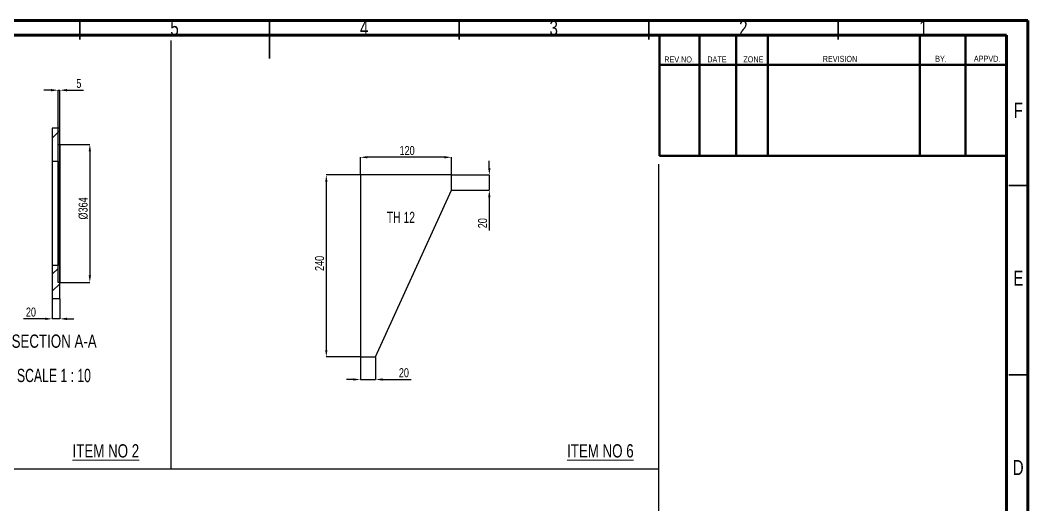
# Model space of a CAD drawing. Header units: millimetres. Extents: x 122 to 2816, y -707 to 556.
# Drawn here: x 2075.7 to 2341.5, y 248.4 to 376.2 of the extents above; entities that cross this region are included whole.
import ezdxf

# ---------------------------------------------------------------- set-up
doc = ezdxf.new("R2010")
doc.units = ezdxf.units.MM
doc.header["$PDSIZE"] = -1
doc.layers.add('FORMAT', color=7, linetype='Continuous')
doc.styles.add('SLDTEXTSTYLE0', font='TXT', dxfattribs={"width": 0.7})
doc.styles.add('SLDTEXTSTYLE10', font='TXT', dxfattribs={"width": 0.6875})
doc.styles.add('SLDTEXTSTYLE7', font='TXT', dxfattribs={"width": 0.75})
doc.dimstyles.new('SLDDIMSTYLE24', dxfattribs={"dimtxt": 2.38125, "dimasz": 1.852083, "dimexe": 0, "dimexo": 0.625, "dimgap": 0.595313, "dimtad": 1, "dimdec": 0, "dimlfac": 5, "dimrnd": 1e-09, "dimzin": 12, "dimtxsty": 'SLDTEXTSTYLE7', "dimsah": 1, "dimcen": 2.5, "dimazin": 3, "dimtfac": 1, "dimtdec": 0, "dimtmove": 0, "dimatfit": 3, "dimfrac": 2, "dimtzin": 12})
doc.dimstyles.new('SLDDIMSTYLE25', dxfattribs={"dimtxt": 2.38125, "dimasz": 1.852083, "dimexe": 0, "dimexo": 0.625, "dimgap": 0.595313, "dimtad": 1, "dimdec": 0, "dimlfac": 5, "dimrnd": 1e-09, "dimzin": 12, "dimtxsty": 'SLDTEXTSTYLE7', "dimsah": 1, "dimcen": 2.5, "dimazin": 3, "dimtfac": 1, "dimtdec": 0, "dimtmove": 0, "dimatfit": 0, "dimfrac": 2, "dimtzin": 12})
doc.dimstyles.new('SLDDIMSTYLE30', dxfattribs={"dimtxt": 2.38125, "dimasz": 1.852083, "dimexe": 0, "dimexo": 0.625, "dimgap": 0.595313, "dimtad": 1, "dimdec": 0, "dimlfac": 10, "dimrnd": 1e-09, "dimzin": 12, "dimtxsty": 'SLDTEXTSTYLE7', "dimsah": 1, "dimcen": 2.5, "dimazin": 3, "dimtfac": 1, "dimtdec": 0, "dimtmove": 0, "dimatfit": 0, "dimfrac": 2, "dimtzin": 12})
doc.dimstyles.new('SLDDIMSTYLE31', dxfattribs={"dimtxt": 2.38125, "dimasz": 1.852083, "dimexe": 0, "dimexo": 0.625, "dimgap": 0.595313, "dimtad": 1, "dimdec": 0, "dimlfac": 10, "dimrnd": 1e-09, "dimzin": 12, "dimtxsty": 'SLDTEXTSTYLE7', "dimsah": 1, "dimcen": 2.5, "dimazin": 3, "dimtfac": 1, "dimtdec": 0, "dimtmove": 0, "dimatfit": 3, "dimfrac": 2, "dimtzin": 12})
pattern_1 = [(45, (1926.496, 84.123), (-6.7352, 6.7352), []), (45, (1930.986, 84.123), (-6.7352, 6.7352), [])]

# ---------------------------------------------------------------- blocks, each defined once
blk = doc.blocks.new('*D1156')
at = {"layer": 'Defpoints', "color": 0}
for p in [(2165.47, 335.39), (2156.48, 287.39), (2165.47, 287.39)]:
    blk.add_point(p, dxfattribs=at)
at = {"layer": 'FORMAT', "color": 0, "lineweight": -2}
for p, q in [((2165.41, 335.39), (2156.48, 335.39)), ((2156.48, 333.53), (2156.48, 289.24)), ((2165.41, 287.39), (2156.48, 287.39))]:
    blk.add_line(p, q, dxfattribs=at)
at = {"layer": 'FORMAT', "color": 0}
for points in [[(2156.17, 333.53), (2156.79, 333.53), (2156.48, 335.39)], [(2156.17, 289.24), (2156.79, 289.24), (2156.48, 287.39)]]:
    blk.add_solid(points, dxfattribs=at)
at = {"layer": 'FORMAT', "color": 0, "insert": (2153.5, 312.06), "char_height": 2.381, "attachment_point": 2, "rotation": 90, "style": 'SLDTEXTSTYLE7'}
blk.add_mtext('\\A1;240', dxfattribs=at)
blk = doc.blocks.new('*D1157')
at = {"layer": 'Defpoints', "color": 0}
for p in [(2165.47, 340.06), (2165.47, 335.39), (2189.47, 335.39)]:
    blk.add_point(p, dxfattribs=at)
at = {"layer": 'FORMAT', "color": 0, "lineweight": -2}
for p, q in [((2165.47, 335.45), (2165.47, 340.06)), ((2187.62, 340.06), (2167.32, 340.06)), ((2189.47, 335.45), (2189.47, 340.06))]:
    blk.add_line(p, q, dxfattribs=at)
at = {"layer": 'FORMAT', "color": 0}
for points in [[(2167.32, 340.37), (2167.32, 339.76), (2165.47, 340.06)], [(2187.62, 340.37), (2187.62, 339.76), (2189.47, 340.06)]]:
    blk.add_solid(points, dxfattribs=at)
at = {"layer": 'FORMAT', "color": 0, "insert": (2177.79, 343.04), "char_height": 2.381, "attachment_point": 2, "style": 'SLDTEXTSTYLE7'}
blk.add_mtext('\\A1;120', dxfattribs=at)
blk = doc.blocks.new('*D1158')
at = {"layer": 'Defpoints', "color": 0}
for p in [(2165.47, 287.39), (2169.47, 287.39), (2169.47, 281.43)]:
    blk.add_point(p, dxfattribs=at)
at = {"layer": 'FORMAT', "color": 0, "lineweight": -2}
for p, q in [((2165.47, 287.32), (2165.47, 281.43)), ((2169.47, 287.32), (2169.47, 281.43)), ((2163.62, 281.43), (2161.77, 281.43)), ((2165.47, 281.43), (2169.47, 281.43)), ((2171.32, 281.43), (2178.87, 281.43))]:
    blk.add_line(p, q, dxfattribs=at)
at = {"layer": 'FORMAT', "color": 0}
for points in [[(2163.62, 281.74), (2163.62, 281.12), (2165.47, 281.43)], [(2171.32, 281.74), (2171.32, 281.12), (2169.47, 281.43)]]:
    blk.add_solid(points, dxfattribs=at)
at = {"layer": 'FORMAT', "color": 0, "insert": (2176.94, 284.41), "char_height": 2.381, "attachment_point": 2, "style": 'SLDTEXTSTYLE7'}
blk.add_mtext('\\A1;20', dxfattribs=at)
blk = doc.blocks.new('*D1159')
at = {"layer": 'Defpoints', "color": 0}
for p in [(2189.47, 335.39), (2199.47, 335.39), (2189.47, 331.39)]:
    blk.add_point(p, dxfattribs=at)
at = {"layer": 'FORMAT', "color": 0, "lineweight": -2}
for p, q in [((2199.47, 337.24), (2199.47, 339.09)), ((2189.53, 335.39), (2199.47, 335.39)), ((2199.47, 335.39), (2199.47, 331.39)), ((2189.53, 331.39), (2199.47, 331.39)), ((2199.47, 329.53), (2199.47, 320.72))]:
    blk.add_line(p, q, dxfattribs=at)
at = {"layer": 'FORMAT', "color": 0}
for points in [[(2199.16, 337.24), (2199.78, 337.24), (2199.47, 335.39)], [(2199.16, 329.53), (2199.78, 329.53), (2199.47, 331.39)]]:
    blk.add_solid(points, dxfattribs=at)
at = {"layer": 'FORMAT', "color": 0, "insert": (2196.49, 322.66), "char_height": 2.381, "attachment_point": 2, "rotation": 90, "style": 'SLDTEXTSTYLE7'}
blk.add_mtext('\\A1;20', dxfattribs=at)
blk = doc.blocks.new('*D1168')
at = {"layer": 'Defpoints', "color": 0}
for p in [(2084.22, 302.76), (2086.22, 302.76), (2086.22, 297.43)]:
    blk.add_point(p, dxfattribs=at)
at = {"layer": 'FORMAT', "color": 0, "lineweight": -2}
for p, q in [((2084.22, 302.7), (2084.22, 297.43)), ((2086.22, 302.7), (2086.22, 297.43)), ((2082.37, 297.43), (2076.65, 297.43)), ((2086.22, 297.43), (2084.22, 297.43)), ((2088.07, 297.43), (2089.92, 297.43))]:
    blk.add_line(p, q, dxfattribs=at)
at = {"layer": 'FORMAT', "color": 0}
for points in [[(2082.37, 297.74), (2082.37, 297.12), (2084.22, 297.43)], [(2088.07, 297.74), (2088.07, 297.12), (2086.22, 297.43)]]:
    blk.add_solid(points, dxfattribs=at)
at = {"layer": 'FORMAT', "color": 0, "insert": (2078.58, 300.41), "char_height": 2.381, "attachment_point": 2, "style": 'SLDTEXTSTYLE7'}
blk.add_mtext('\\A1;20', dxfattribs=at)
blk = doc.blocks.new('*D1169')
at = {"layer": 'Defpoints', "color": 0}
for p in [(2085.72, 357.76), (2085.72, 311.51), (2086.22, 307.06)]:
    blk.add_point(p, dxfattribs=at)
at = {"layer": 'FORMAT', "color": 0, "lineweight": -2}
for p, q in [((2083.87, 357.76), (2082.02, 357.76)), ((2085.72, 311.57), (2085.72, 357.76)), ((2085.72, 357.76), (2086.22, 357.76)), ((2086.22, 307.12), (2086.22, 357.76)), ((2088.07, 357.76), (2092.41, 357.76))]:
    blk.add_line(p, q, dxfattribs=at)
at = {"layer": 'FORMAT', "color": 0}
for points in [[(2083.87, 358.07), (2083.87, 357.45), (2085.72, 357.76)], [(2088.07, 358.07), (2088.07, 357.45), (2086.22, 357.76)]]:
    blk.add_solid(points, dxfattribs=at)
at = {"layer": 'FORMAT', "color": 0, "insert": (2091.22, 360.74), "char_height": 2.381, "attachment_point": 2, "style": 'SLDTEXTSTYLE7'}
blk.add_mtext('\\A1;5', dxfattribs=at)
blk = doc.blocks.new('*D1170')
at = {"layer": 'Defpoints', "color": 0}
for p in [(2086.22, 343.46), (2086.22, 307.06), (2094.11, 307.06)]:
    blk.add_point(p, dxfattribs=at)
at = {"layer": 'FORMAT', "color": 0, "lineweight": -2}
for p, q in [((2086.28, 343.46), (2094.11, 343.46)), ((2094.11, 341.61), (2094.11, 308.91)), ((2086.28, 307.06), (2094.11, 307.06))]:
    blk.add_line(p, q, dxfattribs=at)
at = {"layer": 'FORMAT', "color": 0}
for points in [[(2093.81, 341.61), (2094.42, 341.61), (2094.11, 343.46)], [(2093.81, 308.91), (2094.42, 308.91), (2094.11, 307.06)]]:
    blk.add_solid(points, dxfattribs=at)
at = {"layer": 'FORMAT', "color": 0, "insert": (2091.14, 326.57), "char_height": 2.381, "attachment_point": 2, "rotation": 90, "style": 'SLDTEXTSTYLE7'}
blk.add_mtext('\\A1;%%c364', dxfattribs=at)
blk = doc.blocks.new('SW_NOTE_0_56')
at = {"layer": 'FORMAT', "color": 0, "char_height": 3.5, "attachment_point": 2}
for s, insert, style in [('SECTION A-A', (14.16, 4.51), 'SLDTEXTSTYLE7'), ('SCALE 1 : 10', (14.11, -4.54), 'SLDTEXTSTYLE10')]:
    blk.add_mtext(s, dxfattribs=dict(at, insert=insert, style=style))

msp = doc.modelspace()

# ---------------------------------------------------------------- hatches: boundary and pattern name
at = {"linetype": 'Continuous', "lineweight": 18}
h = msp.add_hatch(dxfattribs=at)
h.set_pattern_fill('ANSI32', style=0)
h.set_pattern_definition(pattern_1)
h.paths.add_polyline_path([(2084.219562, 339.011898), (2085.719562, 339.011898), (2085.719562, 343.461898), (2086.219562, 343.461898), (2086.219562, 347.761898), (2084.219562, 347.761898)], flags=0)
h = msp.add_hatch(dxfattribs=at)
h.set_pattern_fill('ANSI32', style=0)
h.set_pattern_definition(pattern_1)
h.paths.add_polyline_path([(2086.219562, 307.061898), (2085.719562, 307.061898), (2085.719562, 311.511898), (2084.219562, 311.511898), (2084.219562, 302.761898), (2086.219562, 302.761898)], flags=0)

# ---------------------------------------------------------------- linework, layer by layer
at = {"color": 7, "linetype": 'Continuous', "lineweight": 70}
for p, q in [((1941.495905, 376.123104), (2341.495905, 376.123104)), ((2341.495905, 376.123104), (2341.495905, 89.123104)), ((1946.495905, 372.256629), (2335.898377, 372.256629)), ((2335.898377, 372.256629), (2335.898377, 95.256629))]:
    msp.add_line(p, q, dxfattribs=at)
at = {"color": 7, "linetype": 'Continuous', "lineweight": 35}
for p, q in [((2091.495905, 371.123104), (2091.495905, 376.123104)), ((2141.495905, 376.124104), (2141.495905, 366.122104)), ((2141.495905, 371.123104), (2141.495905, 376.123104)), ((2191.495905, 371.123104), (2191.495905, 376.123104)), ((2241.495905, 371.123104), (2241.495905, 376.123104)), ((2291.495905, 371.123104), (2291.495905, 376.123104)), ((2336.495905, 332.623104), (2341.495905, 332.623104)), ((2336.495905, 282.623104), (2341.495905, 282.623104))]:
    msp.add_line(p, q, dxfattribs=at)
at = {"color": 7, "linetype": 'Continuous', "lineweight": 50}
for p, q in [((2244.338766, 372.256629), (2244.338766, 340.43371)), ((2254.914705, 372.256629), (2254.914705, 340.570415)), ((2264.574116, 372.256629), (2264.574116, 340.43369)), ((2272.931562, 372.256629), (2272.931562, 340.43371)), ((2313.048248, 372.256629), (2313.048248, 340.43371)), ((2325.08486, 372.256629), (2325.08486, 340.43369)), ((2335.898377, 364.440908), (2244.338766, 364.440908)), ((2335.898377, 340.43371), (2244.338766, 340.43371))]:
    msp.add_line(p, q, dxfattribs=at)
at = {"color": 7, "linetype": 'Continuous', "lineweight": 25}
for p, q in [((2084.219562, 347.761898), (2084.219562, 339.011898)), ((2086.219562, 347.761898), (2084.219562, 347.761898)), ((2086.219562, 343.461898), (2086.219562, 347.761898)), ((2085.719562, 343.461898), (2086.219562, 343.461898)), ((2085.719562, 339.011898), (2085.719562, 343.461898)), ((2086.219562, 343.461898), (2086.219562, 307.061898)), ((2084.219562, 339.011898), (2085.719562, 339.011898)), ((2084.219562, 339.011898), (2084.219562, 311.511898)), ((2085.719562, 339.011898), (2085.719562, 311.511898)), ((2165.469977, 335.38522), (2165.469977, 287.38522)), ((2189.469977, 335.38522), (2165.469977, 335.38522)), ((2189.469977, 331.38522), (2189.469977, 335.38522)), ((2169.469977, 287.38522), (2189.469977, 331.38522)), ((2084.219562, 311.511898), (2084.219562, 302.761898)), ((2085.719562, 311.511898), (2084.219562, 311.511898)), ((2085.719562, 307.061898), (2085.719562, 311.511898)), ((2086.219562, 307.061898), (2085.719562, 307.061898)), ((2086.219562, 302.761898), (2086.219562, 307.061898)), ((2084.219562, 302.761898), (2086.219562, 302.761898)), ((2165.469977, 287.38522), (2169.469977, 287.38522))]:
    msp.add_line(p, q, dxfattribs=at)
at = {"layer": 'FORMAT'}
for p, q in [((2115.585197, 257.867862), (2115.585197, 370.906805)), ((2244.179786, 165.92605), (2244.179786, 338.22545)), ((1946.495905, 257.867862), (2115.585197, 257.867862)), ((2115.585197, 257.867862), (2244.179786, 257.867862))]:
    msp.add_line(p, q, dxfattribs=at)

# ---------------------------------------------------------------- block references
msp.add_blockref('SW_NOTE_0_56', (2070.541341, 288.786704), dxfattribs=at)

# ---------------------------------------------------------------- texts
at = {"color": 7, "linetype": 'Continuous', "lineweight": 0, "style": 'SLDTEXTSTYLE7'}
for s, insert, char_height, attachment_point in [('5', (2116.455942, 376.183258), 3.96875, 2), ('4', (2166.455942, 376.183258), 3.96875, 2), ('3', (2216.455942, 376.183258), 3.96875, 2), ('2', (2266.455942, 376.183258), 3.96875, 2), ('1', (2313.955942, 376.183258), 3.96875, 2), ('REVISION', (2287.403811, 366.815629), 1.5875, 1), ('BY.', (2317.056955, 366.844907), 1.5875, 1), ('APPVD.', (2327.267946, 366.844907), 1.5875, 1), ('REV.NO.', (2245.61203, 366.659212), 1.5875, 1), ('DATE', (2256.964952, 366.688489), 1.5875, 1), ('ZONE', (2266.463277, 366.688489), 1.5875, 1), ('F', (2338.953646, 354.433258), 3.96875, 2), ('E', (2339.003714, 310.183258), 3.96875, 2), ('\\LITEM NO 2', (2089.567525, 264.351961), 3.5, 1), ('\\LITEM NO 6', (2219.977992, 264.351961), 3.5, 1), ('D', (2338.948593, 260.183258), 3.96875, 2)]:
    msp.add_mtext(s, dxfattribs=dict(at, insert=insert, char_height=char_height, attachment_point=attachment_point))
at = {"layer": 'FORMAT', "insert": (2172.450658, 325.669763), "char_height": 2.9104167, "attachment_point": 1, "style": 'SLDTEXTSTYLE0'}
msp.add_mtext('TH 12', dxfattribs=at)

# ---------------------------------------------------------------- dimensions: what is measured, and where the dimension line sits
at = {"layer": 'FORMAT'}
for base, p1, p2, dimstyle, picture, middle in [((2085.719562, 357.761898), (2086.219562, 307.061898), (2085.719562, 311.511898), 'SLDDIMSTYLE30', '*D1169', (2091.219562, 357.761898)), ((2165.469977, 340.063773), (2189.469977, 335.38522), (2165.469977, 335.38522), 'SLDDIMSTYLE24', '*D1157', (2177.791146, 340.063773)), ((2086.219562, 297.430066), (2084.219562, 302.761898), (2086.219562, 302.761898), 'SLDDIMSTYLE30', '*D1168', (2078.58063, 297.430066)), ((2169.469977, 281.428579), (2165.469977, 287.38522), (2169.469977, 287.38522), 'SLDDIMSTYLE25', '*D1158', (2176.937644, 281.428579))]:
    dim = msp.add_linear_dim(base=base, p1=p1, p2=p2, dimstyle=dimstyle, dxfattribs=at)
    dim.commit()
    dim.dimension.update_dxf_attribs({"geometry": picture, "text_midpoint": middle, "dimtype": 160})
dim = msp.add_linear_dim(base=(2094.113915, 307.061898), p1=(2086.219562, 343.461898), p2=(2086.219562, 307.061898), angle=90, text='%%c<>', dimstyle='SLDDIMSTYLE31', dxfattribs=at)
dim.commit()
dim.dimension.update_dxf_attribs({"geometry": '*D1170', "text_midpoint": (2094.113915, 326.572216), "dimtype": 160})
for base, p1, p2, dimstyle, picture, middle in [((2199.469977, 335.38522), (2189.469977, 331.38522), (2189.469977, 335.38522), 'SLDDIMSTYLE25', '*D1159', (2199.469977, 322.656569)), ((2156.480371, 287.38522), (2165.469977, 335.38522), (2165.469977, 287.38522), 'SLDDIMSTYLE24', '*D1156', (2156.480371, 312.059311))]:
    dim = msp.add_linear_dim(base=base, p1=p1, p2=p2, angle=90, dimstyle=dimstyle, dxfattribs=at)
    dim.commit()
    dim.dimension.update_dxf_attribs({"geometry": picture, "text_midpoint": middle, "dimtype": 160})

doc.saveas('drawing.dxf')
